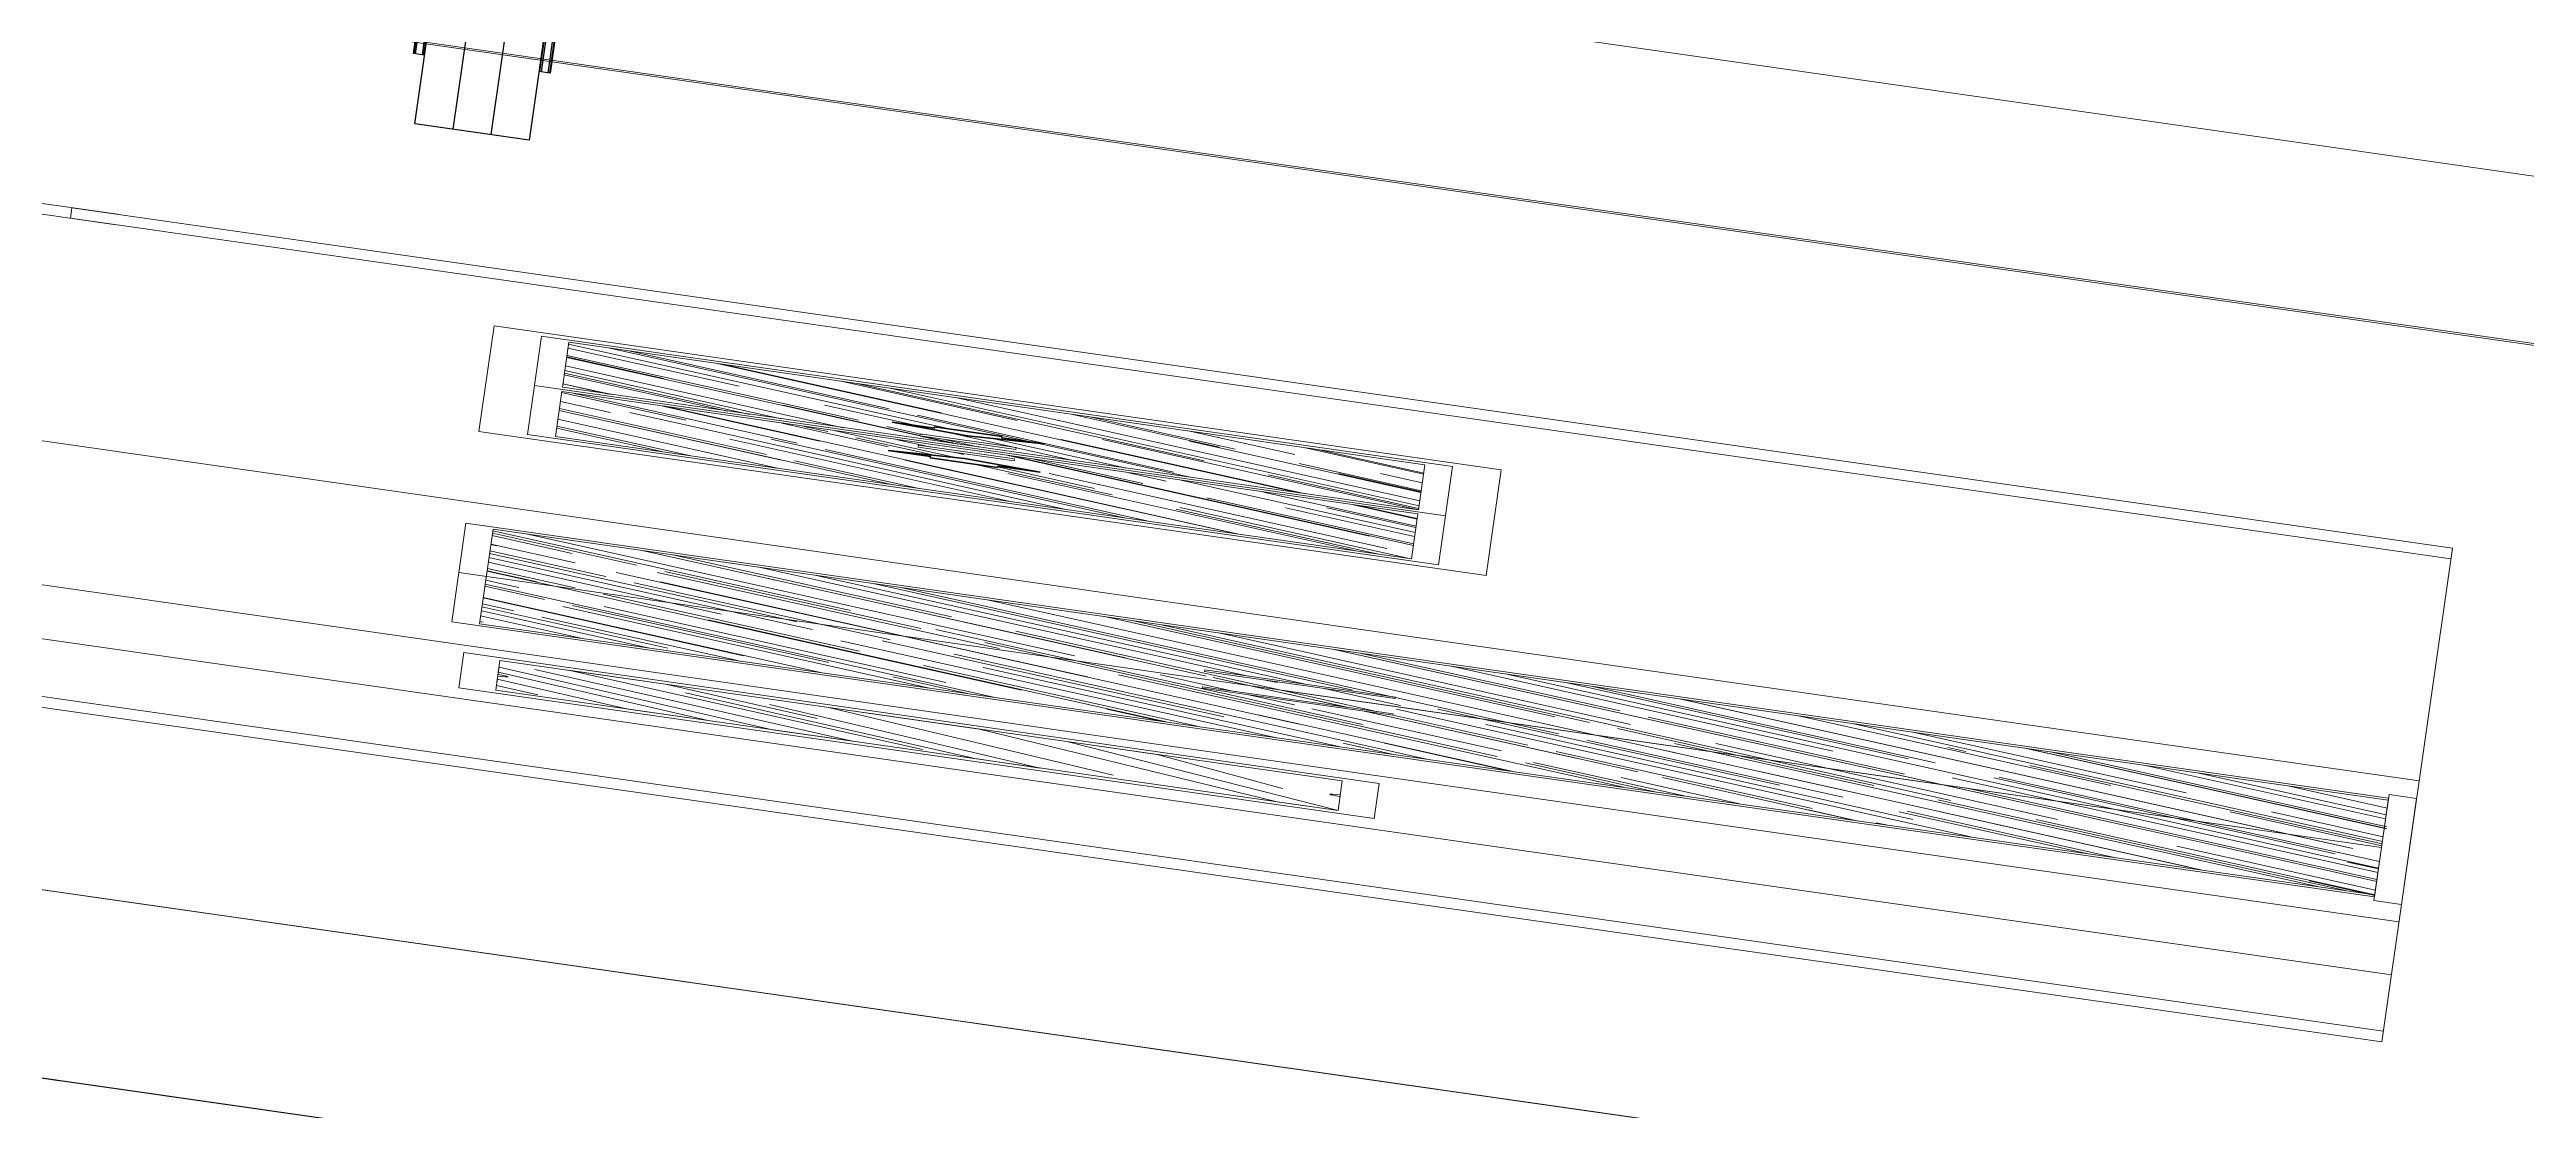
# Model space of a CAD drawing. Header units: millimetres. Extents: x -361192058 to 101130107379, y -14071650034 to 19218552450.
# Drawn here: x -135098.3 to -134939.2, y 41626.8 to 41694.9 of the extents above; entities that cross this region are included whole.
import ezdxf
from ezdxf.enums import TextEntityAlignment as Align

# ---------------------------------------------------------------- set-up
doc = ezdxf.new("R2010")
doc.units = ezdxf.units.MM
doc.header["$LTSCALE"] = 0.5
for name, color, linetype in [('02', 2, 'Continuous'), ('10', 254, 'Continuous'), ('COTAS', 7, 'Continuous'), ('DIVERSOS', 4, 'Continuous'), ('GR_PENA_FINA', 7, 'Continuous'), ('MOBIL-I', 251, 'Continuous'), ('PAGPISO', 8, 'Continuous'), ('parede', 2, 'Continuous'), ('PISO', 8, 'Continuous')]:
    doc.layers.add(name, color=color, linetype=linetype)
doc.styles.get("Standard").update_dxf_attribs({"font": 'txt.shx', "height": 0.12})
doc.dimstyles.new('ESCALA50', dxfattribs={"dimtxt": 0.1, "dimasz": 0.06, "dimexe": 0.18, "dimexo": 0.06, "dimgap": 0.1, "dimtad": 1, "dimzin": 4, "dimdsep": 46, "dimtxsty": 'Standard', "dimblk1": 'BOLA', "dimblk2": 'BOLA', "dimsah": 1, "dimcen": -0.06, "dimse1": 1, "dimse2": 1, "dimclrd": 7, "dimclrt": 3, "dimadec": 0, "dimazin": 0, "dimtfac": 1, "dimtix": 1, "dimtmove": 0, "dimatfit": 3, "dimldrblk": 'BOLA', "dimfxl": 0, "dimtolj": 1, "dimtzin": 4, "dimarcsym": 0})

# ---------------------------------------------------------------- blocks, each defined once
blk = doc.blocks.new('_JAN-SETA')
blk.add_lwpolyline([(0, 0), (7.5, 7.9026), (7.5, 3.5), (11.5, 3.5), (11.5, -3.5), (7.5, -3.5), (7.5, -7.9026)], close=True)
blk = doc.blocks.new('s1')
for p, q in [((0.7674, 1.4896), (0.7674, 2.0988)), ((0.7674, 2.0988), (2.7072, 2.0988)), ((0.9277, 1.4148), (0.9277, 2.0988)), ((2.5469, 2.0988), (2.5469, 1.4148)), ((2.7072, 2.0988), (2.7072, 1.4896)), ((0.9277, 1.9385), (2.5469, 1.9385)), ((1.4675, 1.9385), (1.4675, 1.4148)), ((2.0072, 1.9385), (2.0072, 1.4148)), ((0.9277, 1.4896), (0.7674, 1.4896)), ((2.7072, 1.4896), (2.5469, 1.4896)), ((2.5469, 1.4148), (0.9277, 1.4148))]:
    blk.add_line(p, q)
at = {"layer": 'PISO'}
for p, q in [((0.7781, 1.4896), (0.7781, 2.0988)), ((0.7995, 1.4896), (0.7995, 2.0988)), ((0.8957, 1.4896), (0.8957, 2.0988)), ((0.9171, 1.4896), (0.9171, 2.0988)), ((2.5576, 2.0988), (2.5576, 1.4896)), ((2.579, 2.0988), (2.579, 1.4896)), ((2.6752, 2.0988), (2.6752, 1.4896)), ((2.6965, 2.0988), (2.6965, 1.4896)), ((0.9277, 2.0881), (2.5469, 2.0881)), ((0.9277, 2.0667), (2.5469, 2.0667)), ((0.9277, 1.9705), (2.5469, 1.9705)), ((0.9277, 1.9492), (2.5469, 1.9492))]:
    blk.add_line(p, q, dxfattribs=at)
blk = doc.blocks.new('BOLA')
for p, q in [((0, -1.435), (0, 1.435)), ((-1.435, 0), (1.435, 0))]:
    blk.add_line(p, q)
blk.add_circle((0, 0), 0.452)
blk = doc.blocks.new('*D1443')
at = {"layer": 'Defpoints', "color": 0, "transparency": 16777216}
for p in [(4185.9588, 2430.7932), (4185.9588, 2429.6432), (4186.6764, 2429.6432)]:
    blk.add_point(p, dxfattribs=at)
at = {"layer": 'DIVERSOS', "color": 7, "lineweight": -2, "transparency": 16777216}
blk.add_line((4186.6764, 2430.7332), (4186.6764, 2429.7032), dxfattribs=at)
at = {"layer": 'DIVERSOS', "color": 7, "lineweight": -2, "transparency": 16777216, "xscale": 0.06, "yscale": 0.06, "zscale": 0.06}
for p, rotation in [((4186.6764, 2430.7932), 90), ((4186.6764, 2429.6432), 270)]:
    blk.add_blockref('BOLA', p, dxfattribs=dict(at, rotation=rotation))
at = {"layer": 'DIVERSOS', "color": 3, "lineweight": 18, "transparency": 16777216, "insert": (4186.5164, 2430.2182), "char_height": 0.12, "attachment_point": 5, "rotation": 90}
blk.add_mtext('\\A1;1.15', dxfattribs=at)
blk = doc.blocks.new('*D1444')
at = {"layer": 'Defpoints', "color": 0, "transparency": 16777216}
for p in [(4185.9588, 2430.9432), (4185.9588, 2430.7932), (4186.6764, 2430.7932)]:
    blk.add_point(p, dxfattribs=at)
at = {"layer": 'DIVERSOS', "color": 7, "lineweight": -2, "transparency": 16777216}
for p, q in [((4186.6764, 2431.0032), (4186.6764, 2431.0632)), ((4186.6764, 2430.9432), (4186.6764, 2430.7932)), ((4186.6764, 2430.7332), (4186.6764, 2430.6732))]:
    blk.add_line(p, q, dxfattribs=at)
at = {"layer": 'DIVERSOS', "color": 7, "lineweight": -2, "transparency": 16777216, "xscale": 0.06, "yscale": 0.06, "zscale": 0.06}
for p, rotation in [((4186.6764, 2430.9432), 270), ((4186.6764, 2430.7932), 90)]:
    blk.add_blockref('BOLA', p, dxfattribs=dict(at, rotation=rotation))
at = {"layer": 'DIVERSOS', "color": 3, "lineweight": 18, "transparency": 16777216, "insert": (4186.5164, 2430.8682), "char_height": 0.12, "attachment_point": 5, "rotation": 90}
blk.add_mtext('\\A1;.15', dxfattribs=at)
blk = doc.blocks.new('APROVADO QUADRA 21.2 MBVII')
at = {"layer": '02', "lineweight": 18}
h = blk.add_hatch(color=8, dxfattribs=at)
h.paths.add_polyline_path([(4193.1877, 2430.2659), (4193.1651, 2430.2659, 1)], flags=17)
edge = h.paths.add_edge_path(flags=17)
edge.add_arc((4193.1764, 2430.2659), 0.0113, 180, 360)
h = blk.add_hatch(color=8, dxfattribs=at)
h.paths.add_polyline_path([(4193.1652, 2429.346), (4193.1878, 2429.346, 1)], flags=17)
edge = h.paths.add_edge_path(flags=17)
edge.add_arc((4193.1765, 2429.346), 0.0113, 360, 540)
at = {"lineweight": 18}
for p, q in [((4197.2773, 2429.2759), (4197.2773, 2430.2709)), ((4196.6098, 2430.2409), (4197.2473, 2430.2409)), ((4196.6098, 2429.3059), (4196.6098, 2430.2409)), ((4197.2473, 2430.2409), (4197.2473, 2429.3059)), ((4197.3073, 2430.2409), (4197.9448, 2430.2409)), ((4197.3073, 2429.3059), (4197.3073, 2430.2409)), ((4197.9448, 2430.2409), (4197.9448, 2429.3059)), ((4197.184, 2429.746), (4197.184, 2429.851)), ((4197.2103, 2429.851), (4197.184, 2429.851)), ((4197.2103, 2429.746), (4197.2103, 2429.851)), ((4197.3444, 2429.746), (4197.3444, 2429.851)), ((4197.3444, 2429.851), (4197.3707, 2429.851)), ((4197.3707, 2429.746), (4197.3707, 2429.851)), ((4197.184, 2429.746), (4197.2103, 2429.746)), ((4197.3707, 2429.746), (4197.3444, 2429.746)), ((4197.2473, 2429.3059), (4196.6098, 2429.3059)), ((4197.9448, 2429.3059), (4197.3073, 2429.3059))]:
    blk.add_line(p, q, dxfattribs=at)
blk.add_lwpolyline([(4196.5273, 2429.2234), (4198.0273, 2429.2234), (4198.0273, 2430.3234), (4196.5273, 2430.3234), (4196.5273, 2429.2234)], dxfattribs=at)
blk.add_lwpolyline([(4196.5798, 2429.2759), (4197.9748, 2429.2759), (4197.9748, 2430.2709), (4196.5798, 2430.2709)], close=True, dxfattribs=at)
at = {"layer": '02', "color": 8, "lineweight": 18}
for p, q in [((4192.7773, 2433.1934), (4192.7773, 2428.1934)), ((4193.4264, 2430.3059), (4192.9264, 2430.3059)), ((4192.9264, 2430.3059), (4192.9264, 2429.3059)), ((4193.4264, 2429.3059), (4193.4264, 2430.3059)), ((4193.3864, 2430.2659), (4192.9664, 2430.2659)), ((4192.9664, 2430.2659), (4192.9664, 2429.3459)), ((4193.1203, 2430.2659), (4192.9664, 2430.1212)), ((4192.9664, 2430.0338), (4193.2193, 2430.2659)), ((4193.2939, 2430.2659), (4192.9664, 2429.9636)), ((4192.9855, 2430.2203), (4193.0314, 2430.2659)), ((4193.0314, 2430.2659), (4193.1203, 2430.2659)), ((4193.2193, 2430.2659), (4193.2939, 2430.2659)), ((4193.3864, 2429.3459), (4193.3864, 2430.2659)), ((4192.9664, 2429.8762), (4193.3326, 2430.2272)), ((4192.9871, 2429.8), (4193.3864, 2430.1912)), ((4193.3864, 2430.1912), (4193.3864, 2430.0851)), ((4192.9664, 2430.1212), (4192.9664, 2430.0338)), ((4193.3864, 2430.0851), (4193.2122, 2429.9175)), ((4193.304, 2430.0622), (4192.9664, 2429.7427)), ((4192.9664, 2429.6711), (4193.3097, 2429.9705)), ((4192.9664, 2429.9636), (4192.9664, 2429.8762)), ((4193.0127, 2429.592), (4193.3864, 2429.9072)), ((4193.3864, 2429.9072), (4193.3864, 2429.7423)), ((4192.9664, 2429.7427), (4192.9664, 2429.6711)), ((4193.3864, 2429.7423), (4192.9664, 2429.4123)), ((4192.9664, 2429.3459), (4193.3864, 2429.6469)), ((4193.3864, 2429.6469), (4193.3864, 2429.548)), ((4193.3864, 2429.548), (4193.1632, 2429.4087)), ((4192.9664, 2429.4123), (4192.9664, 2429.3459)), ((4192.9664, 2429.3459), (4193.3864, 2429.3459)), ((4192.9264, 2429.3059), (4193.4264, 2429.3059))]:
    blk.add_line(p, q, dxfattribs=at)
at = {"layer": '02', "lineweight": 18}
for points in [[(4189.29, 2443.4403), (4175.4514, 2443.4403), (4175.4514, 2409.6235), (4189.29, 2409.6235)], [(4221.9158, 2443.4122), (4201.8317, 2443.4122), (4201.8317, 2423.5409), (4221.9158, 2423.5409)], [(4189.29, 2434.2398), (4201.81, 2434.2398), (4201.81, 2425.7872), (4189.29, 2425.7872)]]:
    blk.add_lwpolyline(points, close=True, dxfattribs=at)
at = {"layer": '02', "color": 8, "lineweight": 18}
for centre, start, end in [((4193.1764, 2430.2659), 180, 0), ((4193.1765, 2429.346), 0, 180)]:
    blk.add_arc(centre, 0.0113, start, end, dxfattribs=at)
at = {"layer": '10', "lineweight": 18}
for p, q in [((4194.5273, 2428.2234), (4194.5273, 2430.3234)), ((4195.1973, 2430.2934), (4193.8573, 2430.2934)), ((4193.8573, 2430.2934), (4193.8573, 2428.2234)), ((4195.1973, 2428.2234), (4195.1973, 2430.2934)), ((4194.5273, 2428.2234), (4194.5273, 2429.4234)), ((4193.7773, 2428.1934), (4193.7773, 2428.2234)), ((4193.7773, 2428.2234), (4195.2773, 2428.2234)), ((4195.2773, 2428.2234), (4195.2773, 2428.1934)), ((4193.7773, 2428.1934), (4195.2773, 2428.1934))]:
    blk.add_line(p, q, dxfattribs=at)
blk.add_lwpolyline([(4193.8273, 2428.2234), (4195.2273, 2428.2234), (4195.2273, 2430.3234), (4193.8273, 2430.3234), (4193.8273, 2428.2234)], dxfattribs=at)
at = {"layer": 'COTAS', "lineweight": 18}
for p, q in [((4198.6773, 2430.7434), (4198.6773, 2433.1934)), ((4198.8273, 2433.1934), (4198.8273, 2430.7434)), ((4195.5273, 2428.1934), (4195.5273, 2431.1259)), ((4193.5273, 2431.1104), (4193.5273, 2428.1934))]:
    blk.add_line(p, q, dxfattribs=at)
for points in [[(4194.3993, 2429.5101), (4194.4186, 2429.5101), (4194.4186, 2429.3018), (4194.3993, 2429.3018)], [(4194.6553, 2429.5101), (4194.6361, 2429.5101), (4194.6361, 2429.3018), (4194.6553, 2429.3018)]]:
    blk.add_lwpolyline(points, close=True, dxfattribs=at)
at = {"layer": 'GR_PENA_FINA', "lineweight": 18}
blk.add_lwpolyline([(4204.16, 2442.5091), (4220.0506, 2442.5138), (4220.0492, 2426.3092), (4204.16, 2426.2801)], close=True, dxfattribs=at)
at = {"layer": 'PAGPISO', "lineweight": 18}
for p, q in [((4193.8573, 2430.1093), (4194.0415, 2430.2934)), ((4193.8573, 2429.9207), (4194.2301, 2430.2934)), ((4193.8573, 2429.7321), (4194.4187, 2430.2934)), ((4193.8573, 2430.181), (4193.9698, 2430.2934)), ((4193.8851, 2430.2898), (4193.8887, 2430.2934)), ((4193.8908, 2430.0881), (4194.0962, 2430.2934)), ((4193.9351, 2430.006), (4194.2225, 2430.2934)), ((4194.1048, 2430.2587), (4194.1396, 2430.2934)), ((4194.3245, 2430.2276), (4194.3904, 2430.2934)), ((4194.4573, 2429.955), (4194.7958, 2430.2934)), ((4194.4573, 2430.2756), (4194.4752, 2430.2934)), ((4194.4573, 2430.1492), (4194.6016, 2430.2934)), ((4194.4707, 2430.0362), (4194.7279, 2430.2934)), ((4194.515, 2429.9542), (4194.8543, 2430.2934)), ((4194.5442, 2430.1965), (4194.6412, 2430.2934)), ((4194.5518, 2430.238), (4194.6072, 2430.2934)), ((4194.7639, 2430.1654), (4194.892, 2430.2934)), ((4194.7781, 2429.8985), (4195.173, 2430.2934)), ((4194.8912, 2430.2003), (4194.9844, 2430.2934)), ((4194.9742, 2430.287), (4194.9806, 2430.2934)), ((4194.9836, 2430.1343), (4195.1428, 2430.2934)), ((4195.0185, 2430.205), (4195.107, 2430.2934)), ((4194.4386, 2430.2568), (4194.4573, 2430.2756)), ((4194.5914, 2429.6515), (4195.1973, 2430.2574)), ((4196.6098, 2430.0945), (4196.7563, 2430.2409)), ((4196.6098, 2430.1247), (4196.7261, 2430.2409)), ((4196.6098, 2429.9983), (4196.8525, 2430.2409)), ((4196.6098, 2429.872), (4196.9788, 2430.2409)), ((4196.7313, 2429.9953), (4196.9769, 2430.2409)), ((4196.7784, 2430.0122), (4197.0071, 2430.2409)), ((4197.05, 2430.1857), (4197.1052, 2430.2409)), ((4197.0943, 2430.1037), (4197.2315, 2430.2409)), ((4197.3038, 2430.1906), (4197.3541, 2430.2409)), ((4197.3038, 2430.002), (4197.5427, 2430.2409)), ((4197.3038, 2430.036), (4197.5087, 2430.2409)), ((4197.3038, 2430.1869), (4197.3579, 2430.2409)), ((4197.3038, 2430.0605), (4197.4842, 2430.2409)), ((4197.3038, 2429.9342), (4197.6106, 2430.2409)), ((4197.3414, 2429.851), (4197.7313, 2430.2409)), ((4197.4375, 2429.9189), (4197.7596, 2430.2409)), ((4197.4945, 2429.8156), (4197.9199, 2430.2409)), ((4197.6299, 2430.1339), (4197.7369, 2430.2409)), ((4197.6742, 2430.0518), (4197.8633, 2430.2409)), ((4193.8573, 2430.0112), (4194.0737, 2430.2276)), ((4196.9981, 2429.9811), (4197.2438, 2430.2268)), ((4193.8573, 2429.8019), (4194.2623, 2430.2069)), ((4194.0105, 2429.9136), (4194.2934, 2430.1965)), ((4197.4735, 2429.7248), (4197.9448, 2430.1961)), ((4193.9672, 2429.7854), (4194.3443, 2430.1626)), ((4194.4573, 2430.1096), (4194.5131, 2430.1654)), ((4196.6098, 2429.6853), (4197.0896, 2430.165)), ((4197.6572, 2429.8878), (4197.9448, 2430.1754)), ((4194.0115, 2429.7033), (4194.4573, 2430.1492)), ((4194.4573, 2429.7701), (4194.8422, 2430.155)), ((4194.4573, 2429.8588), (4194.7328, 2430.1343)), ((4197.0707, 2429.9576), (4197.2438, 2430.1306)), ((4194.2302, 2429.8825), (4194.4573, 2430.1096)), ((4194.4573, 2429.7664), (4194.7969, 2430.106)), ((4194.5471, 2429.7335), (4194.9242, 2430.1107)), ((4194.6649, 2429.5968), (4195.1973, 2430.1292)), ((4194.6696, 2429.8203), (4194.9525, 2430.1031)), ((4196.6098, 2429.4929), (4197.2438, 2430.1269)), ((4194.8894, 2429.7892), (4195.1973, 2430.0971)), ((4197.3038, 2429.4363), (4197.9448, 2430.0773)), ((4196.6098, 2429.7456), (4196.918, 2430.0537)), ((4197.7062, 2429.8312), (4197.9448, 2430.0698)), ((4193.8573, 2429.5435), (4194.3632, 2430.0494)), ((4194.6553, 2429.4627), (4195.1973, 2430.0047)), ((4196.6098, 2429.6193), (4197, 2430.0094)), ((4197.1263, 2429.8831), (4197.2438, 2430.0005)), ((4197.347, 2429.851), (4197.4979, 2430.0019)), ((4195.0506, 2429.9843), (4195.0573, 2429.9911)), ((4196.6098, 2429.8437), (4196.7473, 2429.9811)), ((4197.2178, 2429.95), (4197.2438, 2429.976)), ((4194.4386, 2429.9362), (4194.4573, 2429.955)), ((4196.6098, 2429.5929), (4196.967, 2429.95)), ((4197.4735, 2429.8512), (4197.5799, 2429.9576)), ((4197.7506, 2429.7492), (4197.9448, 2429.9434)), ((4194.6553, 2429.3986), (4195.1973, 2429.9406)), ((4197.0987, 2429.8309), (4197.1867, 2429.9189)), ((4197.1096, 2429.8078), (4197.2438, 2429.942)), ((4197.5629, 2429.5427), (4197.9448, 2429.9246)), ((4193.8573, 2429.4228), (4194.3387, 2429.9042)), ((4194.6678, 2429.3488), (4195.1973, 2429.8784)), ((4196.6098, 2429.4967), (4196.9764, 2429.8633)), ((4197.2067, 2429.8371), (4197.2438, 2429.8742)), ((4197.362, 2429.3059), (4197.9448, 2429.8888)), ((4197.3671, 2429.8485), (4197.4064, 2429.8878)), ((4193.8573, 2429.7604), (4193.9398, 2429.8429)), ((4194.0435, 2429.4827), (4194.4207, 2429.8599)), ((4194.4499, 2429.8514), (4194.4573, 2429.8588)), ((4194.4726, 2429.1216), (4195.1973, 2429.8463)), ((4194.5739, 2429.5076), (4194.9186, 2429.8523)), ((4197.3038, 2429.8135), (4197.3409, 2429.8505)), ((4197.3038, 2429.8078), (4197.3409, 2429.8449)), ((4197.3432, 2429.5738), (4197.6261, 2429.8567)), ((4193.8573, 2429.5096), (4194.1595, 2429.8118)), ((4197.1707, 2429.801), (4197.1805, 2429.8108)), ((4197.3038, 2429.6815), (4197.4451, 2429.8227)), ((4197.3038, 2429.7852), (4197.3409, 2429.8223)), ((4197.4337, 2429.3059), (4197.9448, 2429.8171)), ((4194.4573, 2429.5778), (4194.6838, 2429.8042)), ((4196.9038, 2429.636), (4197.0531, 2429.7853)), ((4193.8573, 2429.2588), (4194.3792, 2429.7807)), ((4194.0879, 2429.4007), (4194.4573, 2429.7701)), ((4194.3255, 2429.6345), (4194.4573, 2429.7664)), ((4196.9576, 2429.6558), (4197.0647, 2429.7629)), ((4197.3038, 2429.6249), (4197.4484, 2429.7695)), ((4193.8573, 2429.355), (4194.25, 2429.7477)), ((4194.4573, 2429.012), (4195.1973, 2429.752)), ((4194.4573, 2429.012), (4195.1973, 2429.752)), ((4194.4573, 2429.608), (4194.5989, 2429.7495)), ((4196.6098, 2429.3666), (4196.9943, 2429.751)), ((4196.8019, 2429.3059), (4197.2438, 2429.7478)), ((4196.8444, 2429.3541), (4197.2438, 2429.7535)), ((4194.5853, 2429.4851), (4194.8186, 2429.7184)), ((4196.7033, 2429.3337), (4197.0764, 2429.7067)), ((4197.1235, 2429.6049), (4197.2438, 2429.7252)), ((4197.3038, 2429.5551), (4197.4709, 2429.7222)), ((4197.3038, 2429.4287), (4197.5742, 2429.6992)), ((4197.7826, 2429.5285), (4197.9448, 2429.6907)), ((4197.3073, 2429.3059), (4197.6563, 2429.6549)), ((4197.7826, 2429.5115), (4197.9448, 2429.6738)), ((4194.6998, 2429.1282), (4195.1973, 2429.6257)), ((4197.2027, 2429.5804), (4197.2438, 2429.6215)), ((4193.8573, 2429.5492), (4193.9172, 2429.6091)), ((4193.8573, 2429.0438), (4194.4151, 2429.6015)), ((4194.3486, 2429.4992), (4194.4573, 2429.608)), ((4194.6923, 2429.0904), (4195.1973, 2429.5955)), ((4194.3486, 2429.469), (4194.4573, 2429.5778)), ((4194.4573, 2428.8234), (4195.1973, 2429.5634)), ((4194.4573, 2429.5174), (4194.4971, 2429.5572)), ((4196.6098, 2429.342), (4196.8331, 2429.5653)), ((4196.6098, 2429.3081), (4196.8633, 2429.5615)), ((4196.9849, 2429.3059), (4197.2438, 2429.5649)), ((4197.5506, 2429.3059), (4197.8062, 2429.5615)), ((4197.8269, 2429.4465), (4197.9448, 2429.5644)), ((4194.4186, 2429.4787), (4194.4573, 2429.5174)), ((4196.8246, 2429.3059), (4197.0528, 2429.5342)), ((4194.0332, 2429.1838), (4194.3486, 2429.4992)), ((4194.4573, 2429.3911), (4194.5661, 2429.4999)), ((4194.4573, 2429.3892), (4194.5661, 2429.498)), ((4194.7441, 2429.0461), (4195.1973, 2429.4993)), ((4194.2123, 2429.3328), (4194.3486, 2429.469)), ((4194.4573, 2429.3571), (4194.5853, 2429.4851)), ((4197.0754, 2429.3059), (4197.2438, 2429.4744)), ((4197.3262, 2429.3059), (4197.4922, 2429.4719)), ((4193.8573, 2429.1664), (4194.1369, 2429.4459)), ((4194.3486, 2429.4087), (4194.3993, 2429.4594)), ((4194.6234, 2429.4308), (4194.6361, 2429.4435)), ((4196.9283, 2429.3059), (4197.0707, 2429.4484)), ((4197.577, 2429.3059), (4197.7119, 2429.4408)), ((4197.8127, 2429.3059), (4197.9448, 2429.438)), ((4197.8278, 2429.3059), (4197.9448, 2429.4229)), ((4194.1199, 2429.18), (4194.3293, 2429.3894)), ((4194.4186, 2429.3523), (4194.4573, 2429.3911)), ((4194.4186, 2429.3504), (4194.4573, 2429.3892)), ((4197.0546, 2429.3059), (4197.1527, 2429.4041)), ((4197.56, 2429.3059), (4197.6506, 2429.3965)), ((4194.4186, 2429.3184), (4194.4573, 2429.3571)), ((4194.4573, 2428.6349), (4195.1973, 2429.3749)), ((4194.4573, 2428.633), (4195.1973, 2429.373)), ((4194.5853, 2429.3286), (4194.6361, 2429.3794)), ((4197.1734, 2429.3059), (4197.2438, 2429.3763)), ((4197.181, 2429.3059), (4197.2438, 2429.3687)), ((4193.8573, 2429.2965), (4193.9115, 2429.3507)), ((4194.0992, 2429.031), (4194.3993, 2429.3312)), ((4194.1642, 2429.098), (4194.3993, 2429.3331)), ((4194.5518, 2429.2951), (4194.5853, 2429.3286)), ((4194.912, 2429.0593), (4195.1973, 2429.3447)), ((4197.6864, 2429.3059), (4197.7326, 2429.3522)), ((4193.8573, 2429.1701), (4193.9936, 2429.3064)), ((4194.2529, 2429.1527), (4194.402, 2429.3018)), ((4194.4573, 2429.2647), (4194.4914, 2429.2988)), ((4193.8573, 2428.6647), (4194.4573, 2429.2647)), ((4194.4573, 2429.1384), (4194.5735, 2429.2545)), ((4194.7762, 2428.8255), (4195.1973, 2429.2466)), ((4193.986, 2428.7293), (4194.4573, 2429.2006)), ((4194.4573, 2429.2006), (4194.4575, 2429.2008)), ((4194.4573, 2428.4463), (4195.1973, 2429.1863)), ((4193.8573, 2429.008), (4194.0021, 2429.1527)), ((4193.8573, 2428.9778), (4194.0237, 2429.1442)), ((4193.9389, 2428.8387), (4194.2218, 2429.1216)), ((4194.1963, 2428.8773), (4194.4573, 2429.1384)), ((4194.8205, 2428.7434), (4195.1973, 2429.1203)), ((4194.1586, 2428.8076), (4194.4415, 2429.0904)), ((4194.8177, 2428.7142), (4195.1973, 2429.0939)), ((4194.4573, 2428.8555), (4194.6612, 2429.0593)), ((4193.8573, 2428.9174), (4193.9879, 2429.048)), ((4194.2406, 2428.7953), (4194.4573, 2429.012)), ((4194.4386, 2428.9933), (4194.4573, 2429.012)), ((4194.598, 2428.7453), (4194.8809, 2429.0282)), ((4193.8573, 2428.7911), (4194.0699, 2429.0037)), ((4194.4573, 2428.2577), (4195.1973, 2428.9977)), ((4194.4573, 2428.8857), (4194.5678, 2428.9962)), ((4194.4573, 2428.2539), (4195.1973, 2428.9939)), ((4194.4573, 2428.7593), (4194.6498, 2428.9518)), ((4193.8729, 2428.4276), (4194.3443, 2428.899)), ((4193.8573, 2428.2857), (4194.4573, 2428.8857)), ((4194.3783, 2428.7764), (4194.4573, 2428.8555)), ((4194.8526, 2428.5228), (4195.1973, 2428.8676)), ((4193.8573, 2428.7892), (4193.9106, 2428.8425)), ((4194.3255, 2428.6916), (4194.4573, 2428.8234)), ((4194.6117, 2428.2234), (4195.1973, 2428.8091)), ((4193.8573, 2428.7571), (4193.8682, 2428.768)), ((4193.8573, 2428.5384), (4194.0643, 2428.7453)), ((4194.2727, 2428.5747), (4194.4573, 2428.7593)), ((4194.8969, 2428.4408), (4195.1973, 2428.7412)), ((4193.8573, 2428.5063), (4194.0879, 2428.7368)), ((4193.8573, 2428.2555), (4194.3076, 2428.7057)), ((4193.8573, 2428.412), (4194.1463, 2428.701)), ((4194.4573, 2428.5066), (4194.6442, 2428.6935)), ((4195.0374, 2428.6831), (4195.0573, 2428.703)), ((4194.4573, 2428.6047), (4194.5273, 2428.6746)), ((4194.2123, 2428.3898), (4194.4573, 2428.6349)), ((4194.317, 2428.4926), (4194.4573, 2428.633)), ((4194.4573, 2428.3803), (4194.7262, 2428.6492)), ((4194.4573, 2428.3539), (4194.747, 2428.6435)), ((4194.0761, 2428.2234), (4194.4573, 2428.6047)), ((4194.5777, 2428.2234), (4194.9667, 2428.6124)), ((4194.7978, 2428.221), (4195.1973, 2428.6205)), ((4194.8035, 2428.221), (4195.1973, 2428.6149)), ((4193.8573, 2428.2234), (4194.2312, 2428.5973)), ((4194.8261, 2428.221), (4195.1973, 2428.5922)), ((4194.1742, 2428.2234), (4194.4573, 2428.5066)), ((4194.9323, 2428.2234), (4195.1973, 2428.4885)), ((4193.9215, 2428.2234), (4194.1407, 2428.4427)), ((4194.2345, 2428.2234), (4194.4573, 2428.4463)), ((4194.9889, 2428.2234), (4195.1973, 2428.4319)), ((4194.0478, 2428.2234), (4194.2227, 2428.3983)), ((4194.5532, 2428.2234), (4194.7206, 2428.3908)), ((4194.3491, 2428.272), (4194.4573, 2428.3803)), ((4194.3269, 2428.2234), (4194.4573, 2428.3539)), ((4194.6796, 2428.2234), (4194.8026, 2428.3465)), ((4195.0874, 2428.2234), (4195.1973, 2428.3333)), ((4193.8465, 2428.2234), (4193.9186, 2428.2956)), ((4194.2237, 2428.2234), (4194.2579, 2428.2577)), ((4194.2274, 2428.2234), (4194.2579, 2428.2539))]:
    blk.add_line(p, q, dxfattribs=at)
at = {"layer": 'parede', "lineweight": 18}
for p, q in [((4191.8273, 2428.1934), (4191.8273, 2430.7934)), ((4191.9773, 2428.1934), (4191.9773, 2430.7934)), ((4198.6773, 2428.1934), (4198.6773, 2430.7934)), ((4198.8273, 2430.7934), (4198.6773, 2430.7934)), ((4198.8273, 2428.1934), (4198.8273, 2430.7934)), ((4191.8273, 2428.1934), (4198.8273, 2428.1934))]:
    blk.add_line(p, q, dxfattribs=at)
at = {"lineweight": 18, "yscale": 0.01049999999986539, "rotation": 180}
for p, xscale, zscale in [((4197.117, 2429.7997), 0.005250000000160071, 0.005250000000160071), ((4197.4377, 2429.7997), -0.005250000000160071, 0.00524999999999864)]:
    blk.add_blockref('_JAN-SETA', p, dxfattribs=dict(at, xscale=xscale, zscale=zscale))
at = {"lineweight": 18, "yscale": 0.01049999999986539}
for p, xscale, zscale in [((4197.117, 2429.7997), -0.005250000000160071, 0.00524999999999864), ((4197.4377, 2429.7997), 0.005250000000160071, 0.005250000000160071)]:
    blk.add_blockref('_JAN-SETA', p, dxfattribs=dict(at, xscale=xscale, zscale=zscale))
at = {"layer": 'MOBIL-I', "lineweight": 18, "rotation": 270.0000000000219}
blk.add_blockref('s1', (4182.3053, 2430.5106), dxfattribs=at)
at = {"color": 0, "lineweight": 13, "flags": 8}
for p in [(4700.7247, 2280.1125), (4699.5738, 2277.8964), (4702.3546, 2276.195), (4703.6722, 2274.085), (4699.8445, 2272.2194), (4703.0488, 2270.137), (4703.0877, 2267.9803), (4700.6523, 2261.5216), (4700.7007, 2257.1593)]:
    blk.add_attdef('NIVEL', p, '', height=0.075, dxfattribs=at)
for rotation, width, p in [(90, 0.8, (4700.8205, 2275.7521)), (270, 0.6, (4703.8437, 2274.9021)), (90, 0.8, (4701.5575, 2268.5021)), (180, 0.6, (4651.1817, 2236.1931))]:
    blk.add_attdef('$PORTA', text='', height=0.09, rotation=rotation, dxfattribs=dict(at, width=width)).set_placement(p, align=Align.MIDDLE)
for p in [(4654.176, 2240.463), (4648.499, 2240.1923), (4637.8012, 2239.3845), (4633.4388, 2239.3361), (4656.3921, 2239.3121), (4652.4746, 2237.6822), (4646.4166, 2236.988), (4644.2598, 2236.9491), (4650.3646, 2236.3646)]:
    blk.add_attdef('NIVEL', p, '', height=0.075, rotation=270, dxfattribs=at)
at = {"color": 0, "lineweight": 13, "width": 0.8, "flags": 8}
for p in [(4652.0317, 2239.2163), (4644.7817, 2238.4793)]:
    blk.add_attdef('$PORTA', text='', height=0.09, dxfattribs=at).set_placement(p, align=Align.MIDDLE)
at = {"layer": 'DIVERSOS', "lineweight": 18}
for base, p1, p2, picture, middle in [((4186.6764, 2430.7932), (4185.9588, 2430.9432), (4185.9588, 2430.7932), '*D1444', (4186.5164, 2430.8682)), ((4186.6764, 2429.6432), (4185.9588, 2430.7932), (4185.9588, 2429.6432), '*D1443', (4186.5164, 2430.2182))]:
    dim = blk.add_linear_dim(base=base, p1=p1, p2=p2, angle=90, dimstyle='ESCALA50', dxfattribs=at)
    dim.commit()
    dim.dimension.update_dxf_attribs({"geometry": picture, "text_midpoint": middle})

msp = doc.modelspace()

# ---------------------------------------------------------------- block references
at = {"layer": '02', "color": 0, "lineweight": 30, "xscale": -4.574818403918471, "yscale": -59.40450511825884, "zscale": 4.574818403918471, "rotation": 261.8606972171988}
msp.add_blockref('APROVADO QUADRA 21.2 MBVII', (5129.041, 2225.201), dxfattribs=at)

doc.saveas('drawing.dxf')
